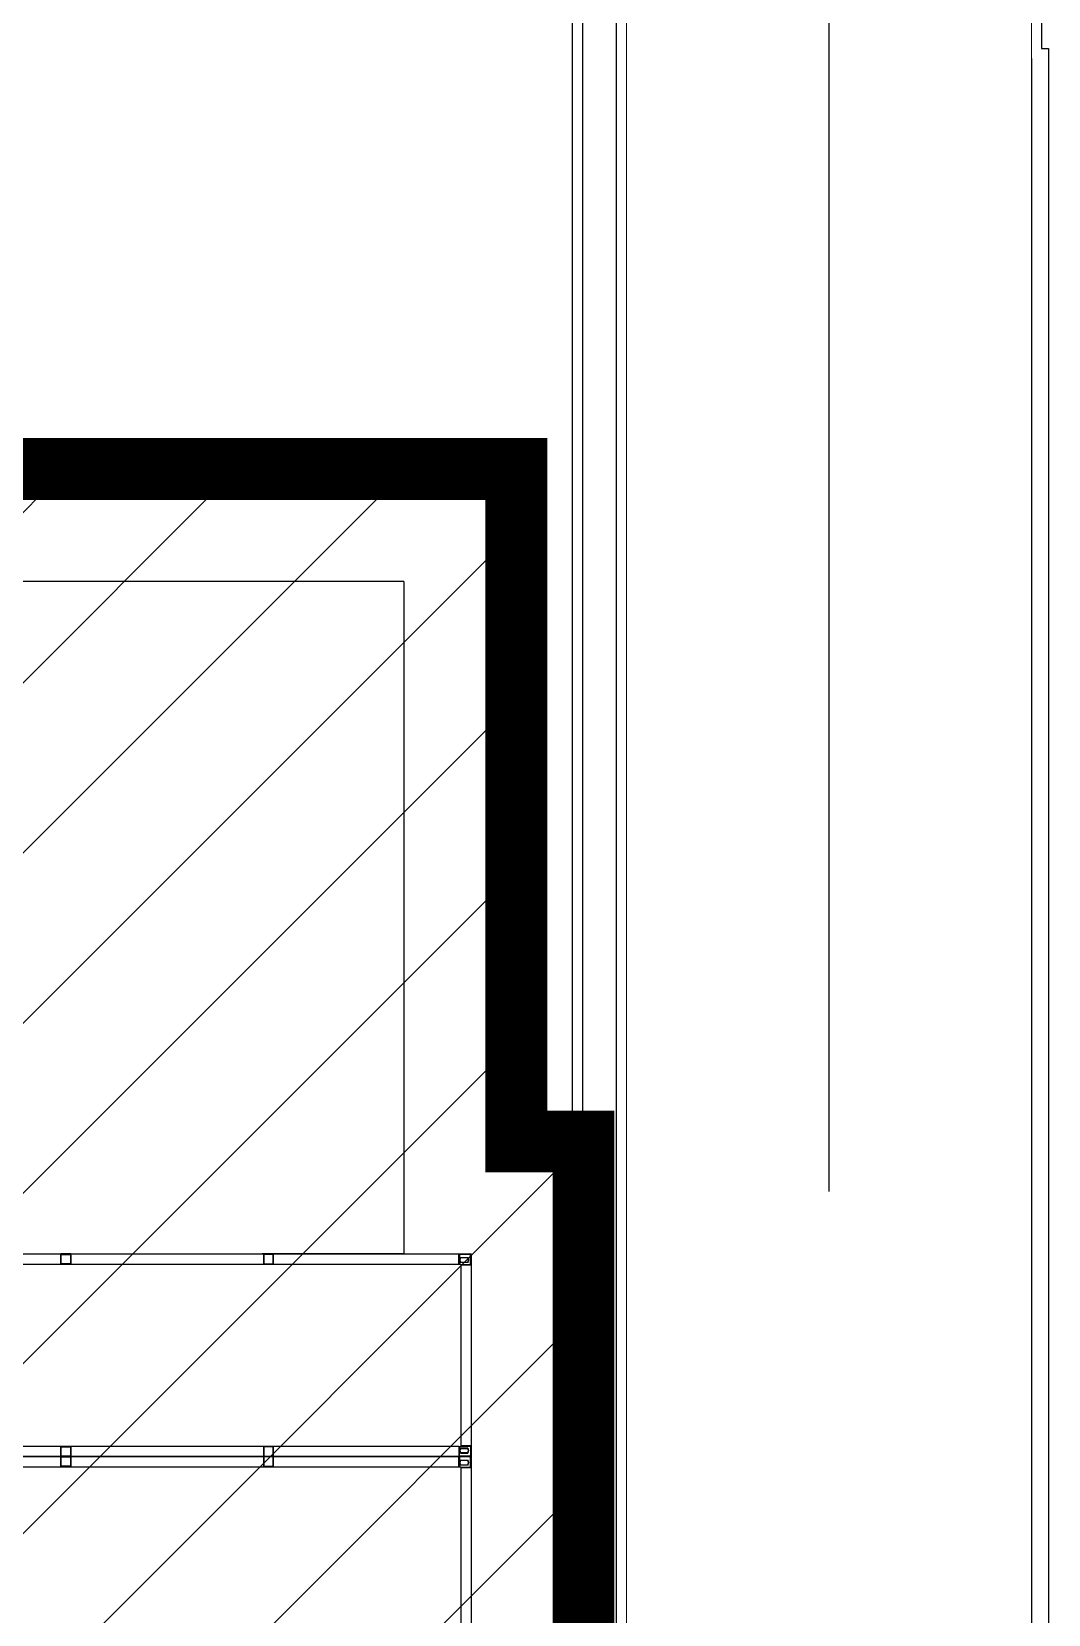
# Model space of a CAD drawing. Header units: millimetres. Extents: x 4133871 to 4440428, y -545651 to -495191.
# Drawn here: x 4201276 to 4202180, y -500683 to -499277 of the extents above; entities that cross this region are included whole.
import ezdxf

# ---------------------------------------------------------------- set-up
doc = ezdxf.new("R2010")
doc.units = ezdxf.units.MM
doc.header["$LTSCALE"] = 60
doc.linetypes.add('CENTER', pattern=[2, 1.25, -0.25, 0.25, -0.25])
doc.layers.add('3', color=3, linetype='Continuous')
doc.layers.add('C_CEN', color=1, linetype='CENTER')
doc.layers.add('DITCH', color=7, linetype='Continuous', lineweight=0)
doc.layers.add('ROAD', color=4, linetype='Continuous', lineweight=0)

# ---------------------------------------------------------------- blocks, each defined once
blk = doc.blocks.new('KEY PLAN_NEW')
at = {"color": 253}
for p, q in [((-703.74, -1172.74), (-983.86, -1172.74)), ((-703.74, -1172.74), (-703.74, -1371.94)), ((-805.36, -1374.94), (-805.36, -1371.94)), ((-802.36, -1371.94), (-805.36, -1371.94)), ((-805.24, -1372.06), (-802.48, -1372.06)), ((-805.24, -1372.06), (-802.48, -1372.06)), ((-805.24, -1374.82), (-805.24, -1372.06)), ((-802.48, -1372.06), (-802.48, -1374.82)), ((-802.36, -1371.94), (-802.36, -1374.94)), ((-703.74, -1371.94), (-745.74, -1371.94)), ((-745.36, -1371.94), (-745.36, -1374.94)), ((-745.36, -1371.94), (-742.36, -1371.94)), ((-742.48, -1372.06), (-745.24, -1372.06)), ((-742.48, -1372.06), (-745.24, -1372.06)), ((-745.24, -1372.06), (-745.24, -1374.82)), ((-742.48, -1374.82), (-742.48, -1372.06)), ((-742.36, -1374.94), (-742.36, -1371.94)), ((-980.3, -1374.94), (-687.42, -1374.94)), ((-805.36, -1374.94), (-802.36, -1374.94)), ((-802.48, -1374.82), (-805.24, -1374.82)), ((-742.36, -1374.94), (-745.36, -1374.94)), ((-745.24, -1374.82), (-742.48, -1374.82)), ((-687.42, -1374.94), (-686.86, -1374.94)), ((-686.86, -1375.18), (-686.86, -1374.94)), ((-686.86, -1375.18), (-686.86, -1428.7)), ((-687.42, -1428.94), (-980.3, -1428.94)), ((-805.36, -1431.94), (-805.36, -1428.94)), ((-802.36, -1428.94), (-805.36, -1428.94)), ((-805.24, -1429.06), (-802.48, -1429.06)), ((-805.24, -1429.06), (-802.48, -1429.06)), ((-805.24, -1431.82), (-805.24, -1429.06)), ((-802.48, -1429.06), (-802.48, -1431.82)), ((-802.36, -1428.94), (-802.36, -1431.94)), ((-745.36, -1428.94), (-745.36, -1431.94)), ((-745.36, -1428.94), (-742.36, -1428.94)), ((-742.48, -1429.06), (-745.24, -1429.06)), ((-742.48, -1429.06), (-745.24, -1429.06)), ((-745.24, -1429.06), (-745.24, -1431.82)), ((-742.48, -1431.82), (-742.48, -1429.06)), ((-742.36, -1431.94), (-742.36, -1428.94)), ((-687.42, -1428.94), (-686.86, -1428.94)), ((-686.86, -1428.7), (-686.86, -1428.94)), ((-805.36, -1434.94), (-805.36, -1431.94)), ((-802.36, -1431.94), (-805.36, -1431.94)), ((-805.36, -1431.94), (-802.36, -1431.94)), ((-802.48, -1431.82), (-805.24, -1431.82)), ((-805.24, -1432.06), (-802.48, -1432.06)), ((-805.24, -1432.06), (-802.48, -1432.06)), ((-805.24, -1434.82), (-805.24, -1432.06)), ((-802.48, -1432.06), (-802.48, -1434.82)), ((-802.36, -1431.94), (-802.36, -1434.94)), ((-745.36, -1431.94), (-745.36, -1434.94)), ((-745.36, -1431.94), (-742.36, -1431.94)), ((-742.36, -1431.94), (-745.36, -1431.94)), ((-745.24, -1431.82), (-742.48, -1431.82)), ((-742.48, -1432.06), (-745.24, -1432.06)), ((-742.48, -1432.06), (-745.24, -1432.06)), ((-745.24, -1432.06), (-745.24, -1434.82)), ((-742.48, -1434.82), (-742.48, -1432.06)), ((-742.36, -1434.94), (-742.36, -1431.94)), ((-980.3, -1434.94), (-687.42, -1434.94)), ((-805.36, -1434.94), (-802.36, -1434.94)), ((-802.48, -1434.82), (-805.24, -1434.82)), ((-742.36, -1434.94), (-745.36, -1434.94)), ((-745.24, -1434.82), (-742.48, -1434.82)), ((-687.42, -1434.94), (-686.86, -1434.94)), ((-686.86, -1435.18), (-686.86, -1434.94)), ((-686.86, -1435.18), (-686.86, -1488.7))]:
    blk.add_line(p, q, dxfattribs=at)
at = {"color": 253, "linetype": 'Continuous'}
for p, q in [((-687.42, -1374.94), (-687.42, -1371.94)), ((-687.42, -1372.06), (-687.3, -1372.06)), ((-687.3, -1372.06), (-687.3, -1371.94)), ((-687.3, -1372.06), (-687.3, -1374.94)), ((-684.27, -1372.06), (-687.3, -1372.06)), ((-687.02, -1372.97), (-684.76, -1372.97)), ((-684.83, -1373.09), (-686.96, -1373.09)), ((-684.27, -1372.06), (-684.27, -1371.94)), ((-683.98, -1372.06), (-683.98, -1372.06)), ((-683.98, -1372.06), (-683.98, -1372.06)), ((-683.98, -1372.35), (-683.86, -1372.35)), ((-683.98, -1375.06), (-683.98, -1372.35)), ((-684.76, -1374.48), (-687.02, -1374.48)), ((-686.96, -1374.36), (-684.83, -1374.36)), ((-686.86, -1375.06), (-683.98, -1375.06)), ((-686.86, -1375.18), (-683.86, -1375.18)), ((-683.86, -1375.06), (-683.98, -1375.06)), ((-683.98, -1375.18), (-683.98, -1375.06)), ((-687.42, -1428.94), (-687.42, -1431.94)), ((-687.3, -1431.82), (-687.3, -1428.94)), ((-684.76, -1429.41), (-687.02, -1429.41)), ((-686.96, -1429.53), (-684.83, -1429.53)), ((-686.86, -1428.7), (-683.86, -1428.7)), ((-686.86, -1428.82), (-683.98, -1428.82)), ((-683.98, -1428.7), (-683.98, -1428.82)), ((-683.86, -1428.82), (-683.98, -1428.82)), ((-683.98, -1428.82), (-683.98, -1431.53)), ((-687.42, -1431.82), (-687.3, -1431.82)), ((-687.42, -1434.94), (-687.42, -1431.94)), ((-687.42, -1432.06), (-687.3, -1432.06)), ((-687.3, -1431.82), (-687.3, -1431.94)), ((-684.27, -1431.82), (-687.3, -1431.82)), ((-687.3, -1432.06), (-687.3, -1431.94)), ((-687.3, -1432.06), (-687.3, -1434.94)), ((-684.27, -1432.06), (-687.3, -1432.06)), ((-687.02, -1430.92), (-684.76, -1430.92)), ((-687.02, -1432.97), (-684.76, -1432.97)), ((-684.83, -1430.8), (-686.96, -1430.8)), ((-684.83, -1433.09), (-686.96, -1433.09)), ((-684.27, -1431.82), (-684.27, -1431.94)), ((-684.27, -1432.06), (-684.27, -1431.94)), ((-683.98, -1431.53), (-683.86, -1431.53)), ((-683.98, -1431.82), (-683.98, -1431.82)), ((-683.98, -1431.82), (-683.98, -1431.82)), ((-683.98, -1432.06), (-683.98, -1432.06)), ((-683.98, -1432.06), (-683.98, -1432.06)), ((-683.98, -1432.35), (-683.86, -1432.35)), ((-683.98, -1435.06), (-683.98, -1432.35)), ((-684.76, -1434.48), (-687.02, -1434.48)), ((-686.96, -1434.36), (-684.83, -1434.36)), ((-686.86, -1435.06), (-683.98, -1435.06)), ((-686.86, -1435.18), (-683.86, -1435.18)), ((-683.86, -1435.06), (-683.98, -1435.06)), ((-683.98, -1435.18), (-683.98, -1435.06))]:
    blk.add_line(p, q, dxfattribs=at)
at = {"color": 253}
for points in [[(-983.86, -1431.94), (-983.86, -1371.94), (-683.86, -1371.94), (-683.86, -1431.94)], [(-983.86, -1491.94), (-983.86, -1431.94), (-683.86, -1431.94), (-683.86, -1491.94)]]:
    blk.add_lwpolyline(points, close=True, dxfattribs=at)
at = {"color": 253, "linetype": 'Continuous'}
for centre, radius, start, end in [((-687.3, -1372.06), 0.12, 90, 180), ((-685.89, -1373.72), 1.36, 146.2792, 213.7208), ((-685.89, -1373.72), 1.24, 149.1964, 210.8036), ((-685.89, -1373.72), 1.24, 329.1964, 30.8036), ((-685.89, -1373.72), 1.36, 326.2792, 33.7208), ((-684.27, -1372.35), 0.41, 0, 90), ((-684.27, -1372.35), 0.29, 0, 90), ((-683.98, -1375.06), 0.12, 270, 0), ((-685.89, -1430.16), 1.36, 146.2792, 213.7208), ((-685.89, -1430.16), 1.24, 149.1964, 210.8036), ((-685.89, -1430.16), 1.24, 329.1964, 30.8036), ((-685.89, -1430.16), 1.36, 326.2792, 33.7208), ((-683.98, -1428.82), 0.12, 0, 90), ((-687.3, -1431.82), 0.12, 180, 270), ((-687.3, -1432.06), 0.12, 90, 180), ((-685.89, -1433.72), 1.36, 146.2792, 213.7208), ((-685.89, -1433.72), 1.24, 149.1964, 210.8036), ((-685.89, -1433.72), 1.24, 329.1964, 30.8036), ((-685.89, -1433.72), 1.36, 326.2792, 33.7208), ((-684.27, -1431.53), 0.41, 270, 0), ((-684.27, -1431.53), 0.29, 270, 0), ((-684.27, -1432.35), 0.41, 0, 90), ((-684.27, -1432.35), 0.29, 0, 90), ((-683.98, -1435.06), 0.12, 270, 0)]:
    blk.add_arc(centre, radius, start, end, dxfattribs=at)
for points, knots in [([(-687.02, -1372.97), (-687.02, -1372.97, 46), (-687.02, -1372.97, 46), (-687.02, -1372.97, 46), (-687.02, -1372.97, 46), (-687.02, -1372.97, 46), (-687.02, -1372.98, 46), (-687.02, -1372.98, 46), (-687.02, -1372.98, 46), (-687.01, -1372.99, 46), (-687.01, -1372.99, 46), (-687.01, -1373, 46), (-687, -1373, 46), (-687, -1373.01, 46), (-687, -1373.01, 46), (-687, -1373.01, 46), (-687, -1373.01, 46), (-687, -1373.01, 46), (-687, -1373.02, 46), (-687, -1373.02, 46), (-686.99, -1373.03, 46), (-686.99, -1373.03, 46), (-686.99, -1373.04, 46), (-686.98, -1373.04, 46), (-686.98, -1373.04, 46), (-686.98, -1373.04, 46), (-686.98, -1373.04, 46), (-686.98, -1373.05, 46), (-686.98, -1373.05, 46), (-686.98, -1373.05, 46), (-686.98, -1373.05, 46), (-686.98, -1373.06, 46), (-686.97, -1373.06, 46), (-686.97, -1373.06, 46), (-686.97, -1373.07, 46), (-686.97, -1373.07, 46), (-686.97, -1373.07, 46), (-686.97, -1373.07, 46), (-686.97, -1373.07, 46), (-686.97, -1373.07, 46), (-686.96, -1373.07, 46), (-686.96, -1373.08, 46), (-686.96, -1373.08, 46), (-686.96, -1373.08, 46), (-686.96, -1373.08, 46), (-686.96, -1373.08, 46), (-686.96, -1373.08, 46), (-686.96, -1373.08, 46), (-686.96, -1373.09, 46), (-686.96, -1373.09, 46), (-686.96, -1373.09, 46), (-686.96, -1373.09, 46), (-686.96, -1373.09, 46), (-686.96, -1373.09, 46)], [0, 0, 0, 0, 0.00782, 0.00782, 0.015639, 0.031279, 0.031279, 0.062557, 0.062557, 0.125114, 0.125114, 0.187671, 0.187671, 0.21895, 0.21895, 0.234589, 0.234589, 0.250228, 0.250228, 0.312785, 0.312785, 0.375342, 0.375342, 0.437899, 0.437899, 0.453538, 0.453538, 0.469178, 0.469178, 0.500456, 0.500456, 0.563013, 0.563013, 0.62557, 0.62557, 0.641209, 0.641209, 0.656849, 0.656849, 0.688127, 0.688127, 0.750684, 0.750684, 0.813241, 0.813241, 0.828881, 0.828881, 0.84452, 0.84452, 0.875798, 0.875798, 0.938355, 1, 1, 1, 1]), ([(-684.76, -1372.97), (-684.76, -1372.97, 46), (-684.76, -1372.97, 46), (-684.76, -1372.97, 46), (-684.76, -1372.97, 46), (-684.76, -1372.97, 46), (-684.76, -1372.98, 46), (-684.77, -1372.98, 46), (-684.77, -1372.98, 46), (-684.77, -1372.99, 46), (-684.77, -1372.99, 46), (-684.78, -1373, 46), (-684.78, -1373, 46), (-684.78, -1373.01, 46), (-684.78, -1373.01, 46), (-684.78, -1373.01, 46), (-684.78, -1373.01, 46), (-684.78, -1373.01, 46), (-684.79, -1373.02, 46), (-684.79, -1373.02, 46), (-684.79, -1373.03, 46), (-684.79, -1373.03, 46), (-684.8, -1373.04, 46), (-684.8, -1373.04, 46), (-684.8, -1373.04, 46), (-684.8, -1373.04, 46), (-684.8, -1373.04, 46), (-684.8, -1373.05, 46), (-684.8, -1373.05, 46), (-684.8, -1373.05, 46), (-684.81, -1373.05, 46), (-684.81, -1373.06, 46), (-684.81, -1373.06, 46), (-684.81, -1373.06, 46), (-684.81, -1373.07, 46), (-684.81, -1373.07, 46), (-684.82, -1373.07, 46), (-684.82, -1373.07, 46), (-684.82, -1373.07, 46), (-684.82, -1373.07, 46), (-684.82, -1373.07, 46), (-684.82, -1373.08, 46), (-684.82, -1373.08, 46), (-684.82, -1373.08, 46), (-684.82, -1373.08, 46), (-684.82, -1373.08, 46), (-684.82, -1373.08, 46), (-684.82, -1373.08, 46), (-684.82, -1373.09, 46), (-684.82, -1373.09, 46), (-684.83, -1373.09, 46), (-684.83, -1373.09, 46), (-684.83, -1373.09, 46), (-684.83, -1373.09, 46)], [0, 0, 0, 0, 0.00782, 0.00782, 0.015639, 0.031279, 0.031279, 0.062557, 0.062557, 0.125114, 0.125114, 0.187671, 0.187671, 0.21895, 0.21895, 0.234589, 0.234589, 0.250228, 0.250228, 0.312785, 0.312785, 0.375342, 0.375342, 0.437899, 0.437899, 0.453538, 0.453538, 0.469178, 0.469178, 0.500456, 0.500456, 0.563013, 0.563013, 0.62557, 0.62557, 0.641209, 0.641209, 0.656849, 0.656849, 0.688127, 0.688127, 0.750684, 0.750684, 0.813241, 0.813241, 0.828881, 0.828881, 0.84452, 0.84452, 0.875798, 0.875798, 0.938355, 1, 1, 1, 1]), ([(-686.96, -1374.36), (-686.96, -1374.36, 46), (-686.96, -1374.36, 46), (-686.96, -1374.36, 46), (-686.96, -1374.36, 46), (-686.96, -1374.36, 46), (-686.96, -1374.36, 46), (-686.96, -1374.36, 46), (-686.96, -1374.36, 46), (-686.96, -1374.36, 46), (-686.96, -1374.37, 46), (-686.96, -1374.37, 46), (-686.96, -1374.37, 46), (-686.96, -1374.37, 46), (-686.97, -1374.38, 46), (-686.97, -1374.38, 46), (-686.97, -1374.38, 46), (-686.97, -1374.38, 46), (-686.97, -1374.38, 46), (-686.97, -1374.38, 46), (-686.97, -1374.38, 46), (-686.97, -1374.39, 46), (-686.98, -1374.39, 46), (-686.98, -1374.39, 46), (-686.98, -1374.4, 46), (-686.98, -1374.4, 46), (-686.98, -1374.4, 46), (-686.98, -1374.4, 46), (-686.98, -1374.4, 46), (-686.98, -1374.4, 46), (-686.98, -1374.41, 46), (-686.99, -1374.41, 46), (-686.99, -1374.42, 46), (-686.99, -1374.42, 46), (-687, -1374.43, 46), (-687, -1374.43, 46), (-687, -1374.44, 46), (-687, -1374.44, 46), (-687, -1374.44, 46), (-687, -1374.44, 46), (-687, -1374.44, 46), (-687, -1374.44, 46), (-687.01, -1374.45, 46), (-687.01, -1374.45, 46), (-687.01, -1374.46, 46), (-687.02, -1374.46, 46), (-687.02, -1374.47, 46), (-687.02, -1374.47, 46), (-687.02, -1374.47, 46), (-687.02, -1374.48, 46), (-687.02, -1374.48, 46), (-687.02, -1374.48, 46), (-687.02, -1374.48, 46), (-687.02, -1374.48, 46)], [0, 0, 0, 0, 0.06206, 0.12459, 0.12459, 0.155854, 0.155854, 0.171487, 0.171487, 0.187119, 0.187119, 0.249648, 0.249648, 0.312178, 0.312178, 0.343442, 0.343442, 0.359075, 0.359075, 0.374707, 0.374707, 0.437236, 0.437236, 0.499766, 0.499766, 0.53103, 0.53103, 0.546663, 0.546663, 0.562295, 0.562295, 0.624824, 0.624824, 0.687353, 0.687353, 0.749883, 0.749883, 0.765515, 0.765515, 0.781147, 0.781147, 0.812412, 0.812412, 0.874941, 0.874941, 0.937471, 0.937471, 0.968735, 0.968735, 0.984368, 0.992184, 0.992184, 1, 1, 1, 1]), ([(-684.83, -1374.36), (-684.83, -1374.36, 46), (-684.83, -1374.36, 46), (-684.83, -1374.36, 46), (-684.82, -1374.36, 46), (-684.82, -1374.36, 46), (-684.82, -1374.36, 46), (-684.82, -1374.36, 46), (-684.82, -1374.36, 46), (-684.82, -1374.36, 46), (-684.82, -1374.37, 46), (-684.82, -1374.37, 46), (-684.82, -1374.37, 46), (-684.82, -1374.37, 46), (-684.82, -1374.38, 46), (-684.82, -1374.38, 46), (-684.82, -1374.38, 46), (-684.82, -1374.38, 46), (-684.81, -1374.38, 46), (-684.81, -1374.38, 46), (-684.81, -1374.38, 46), (-684.81, -1374.39, 46), (-684.81, -1374.39, 46), (-684.81, -1374.39, 46), (-684.8, -1374.4, 46), (-684.8, -1374.4, 46), (-684.8, -1374.4, 46), (-684.8, -1374.4, 46), (-684.8, -1374.4, 46), (-684.8, -1374.4, 46), (-684.8, -1374.41, 46), (-684.8, -1374.41, 46), (-684.79, -1374.42, 46), (-684.79, -1374.42, 46), (-684.79, -1374.43, 46), (-684.79, -1374.43, 46), (-684.78, -1374.44, 46), (-684.78, -1374.44, 46), (-684.78, -1374.44, 46), (-684.78, -1374.44, 46), (-684.78, -1374.44, 46), (-684.78, -1374.44, 46), (-684.78, -1374.45, 46), (-684.77, -1374.45, 46), (-684.77, -1374.46, 46), (-684.77, -1374.46, 46), (-684.77, -1374.47, 46), (-684.76, -1374.47, 46), (-684.76, -1374.47, 46), (-684.76, -1374.48, 46), (-684.76, -1374.48, 46), (-684.76, -1374.48, 46), (-684.76, -1374.48, 46), (-684.76, -1374.48, 46)], [0, 0, 0, 0, 0.06206, 0.12459, 0.12459, 0.155854, 0.155854, 0.171487, 0.171487, 0.187119, 0.187119, 0.249648, 0.249648, 0.312178, 0.312178, 0.343442, 0.343442, 0.359075, 0.359075, 0.374707, 0.374707, 0.437236, 0.437236, 0.499766, 0.499766, 0.53103, 0.53103, 0.546663, 0.546663, 0.562295, 0.562295, 0.624824, 0.624824, 0.687353, 0.687353, 0.749883, 0.749883, 0.765515, 0.765515, 0.781147, 0.781147, 0.812412, 0.812412, 0.874941, 0.874941, 0.937471, 0.937471, 0.968735, 0.968735, 0.984368, 0.992184, 0.992184, 1, 1, 1, 1]), ([(-686.96, -1429.53), (-686.96, -1429.53, 46), (-686.96, -1429.53, 46), (-686.96, -1429.53, 46), (-686.96, -1429.53, 46), (-686.96, -1429.53, 46), (-686.96, -1429.52, 46), (-686.96, -1429.52, 46), (-686.96, -1429.52, 46), (-686.96, -1429.52, 46), (-686.96, -1429.52, 46), (-686.96, -1429.52, 46), (-686.96, -1429.52, 46), (-686.96, -1429.51, 46), (-686.97, -1429.51, 46), (-686.97, -1429.51, 46), (-686.97, -1429.51, 46), (-686.97, -1429.51, 46), (-686.97, -1429.51, 46), (-686.97, -1429.51, 46), (-686.97, -1429.5, 46), (-686.97, -1429.5, 46), (-686.98, -1429.5, 46), (-686.98, -1429.49, 46), (-686.98, -1429.49, 46), (-686.98, -1429.49, 46), (-686.98, -1429.49, 46), (-686.98, -1429.48, 46), (-686.98, -1429.48, 46), (-686.98, -1429.48, 46), (-686.98, -1429.48, 46), (-686.99, -1429.48, 46), (-686.99, -1429.47, 46), (-686.99, -1429.47, 46), (-687, -1429.46, 46), (-687, -1429.46, 46), (-687, -1429.45, 46), (-687, -1429.45, 46), (-687, -1429.45, 46), (-687, -1429.45, 46), (-687, -1429.45, 46), (-687, -1429.44, 46), (-687.01, -1429.44, 46), (-687.01, -1429.43, 46), (-687.01, -1429.43, 46), (-687.02, -1429.42, 46), (-687.02, -1429.42, 46), (-687.02, -1429.42, 46), (-687.02, -1429.41, 46), (-687.02, -1429.41, 46), (-687.02, -1429.41, 46), (-687.02, -1429.41, 46), (-687.02, -1429.41, 46), (-687.02, -1429.41, 46)], [0, 0, 0, 0, 0.06206, 0.12459, 0.12459, 0.155854, 0.155854, 0.171487, 0.171487, 0.187119, 0.187119, 0.249648, 0.249648, 0.312178, 0.312178, 0.343442, 0.343442, 0.359075, 0.359075, 0.374707, 0.374707, 0.437236, 0.437236, 0.499766, 0.499766, 0.53103, 0.53103, 0.546663, 0.546663, 0.562295, 0.562295, 0.624824, 0.624824, 0.687353, 0.687353, 0.749883, 0.749883, 0.765515, 0.765515, 0.781147, 0.781147, 0.812412, 0.812412, 0.874941, 0.874941, 0.937471, 0.937471, 0.968735, 0.968735, 0.984368, 0.992184, 0.992184, 1, 1, 1, 1]), ([(-684.83, -1429.53), (-684.83, -1429.53, 46), (-684.83, -1429.53, 46), (-684.83, -1429.53, 46), (-684.82, -1429.53, 46), (-684.82, -1429.53, 46), (-684.82, -1429.52, 46), (-684.82, -1429.52, 46), (-684.82, -1429.52, 46), (-684.82, -1429.52, 46), (-684.82, -1429.52, 46), (-684.82, -1429.52, 46), (-684.82, -1429.52, 46), (-684.82, -1429.51, 46), (-684.82, -1429.51, 46), (-684.82, -1429.51, 46), (-684.82, -1429.51, 46), (-684.82, -1429.51, 46), (-684.81, -1429.51, 46), (-684.81, -1429.51, 46), (-684.81, -1429.5, 46), (-684.81, -1429.5, 46), (-684.81, -1429.5, 46), (-684.81, -1429.49, 46), (-684.8, -1429.49, 46), (-684.8, -1429.49, 46), (-684.8, -1429.49, 46), (-684.8, -1429.48, 46), (-684.8, -1429.48, 46), (-684.8, -1429.48, 46), (-684.8, -1429.48, 46), (-684.8, -1429.48, 46), (-684.79, -1429.47, 46), (-684.79, -1429.47, 46), (-684.79, -1429.46, 46), (-684.79, -1429.46, 46), (-684.78, -1429.45, 46), (-684.78, -1429.45, 46), (-684.78, -1429.45, 46), (-684.78, -1429.45, 46), (-684.78, -1429.45, 46), (-684.78, -1429.44, 46), (-684.78, -1429.44, 46), (-684.77, -1429.43, 46), (-684.77, -1429.43, 46), (-684.77, -1429.42, 46), (-684.77, -1429.42, 46), (-684.76, -1429.42, 46), (-684.76, -1429.41, 46), (-684.76, -1429.41, 46), (-684.76, -1429.41, 46), (-684.76, -1429.41, 46), (-684.76, -1429.41, 46), (-684.76, -1429.41, 46)], [0, 0, 0, 0, 0.06206, 0.12459, 0.12459, 0.155854, 0.155854, 0.171487, 0.171487, 0.187119, 0.187119, 0.249648, 0.249648, 0.312178, 0.312178, 0.343442, 0.343442, 0.359075, 0.359075, 0.374707, 0.374707, 0.437236, 0.437236, 0.499766, 0.499766, 0.53103, 0.53103, 0.546663, 0.546663, 0.562295, 0.562295, 0.624824, 0.624824, 0.687353, 0.687353, 0.749883, 0.749883, 0.765515, 0.765515, 0.781147, 0.781147, 0.812412, 0.812412, 0.874941, 0.874941, 0.937471, 0.937471, 0.968735, 0.968735, 0.984368, 0.992184, 0.992184, 1, 1, 1, 1]), ([(-687.02, -1430.92), (-687.02, -1430.92, 46), (-687.02, -1430.92, 46), (-687.02, -1430.92, 46), (-687.02, -1430.92, 46), (-687.02, -1430.91, 46), (-687.02, -1430.91, 46), (-687.02, -1430.91, 46), (-687.02, -1430.9, 46), (-687.01, -1430.9, 46), (-687.01, -1430.89, 46), (-687.01, -1430.89, 46), (-687, -1430.88, 46), (-687, -1430.88, 46), (-687, -1430.88, 46), (-687, -1430.88, 46), (-687, -1430.88, 46), (-687, -1430.88, 46), (-687, -1430.87, 46), (-687, -1430.87, 46), (-686.99, -1430.86, 46), (-686.99, -1430.86, 46), (-686.99, -1430.85, 46), (-686.98, -1430.85, 46), (-686.98, -1430.84, 46), (-686.98, -1430.84, 46), (-686.98, -1430.84, 46), (-686.98, -1430.84, 46), (-686.98, -1430.84, 46), (-686.98, -1430.84, 46), (-686.98, -1430.83, 46), (-686.98, -1430.83, 46), (-686.97, -1430.83, 46), (-686.97, -1430.82, 46), (-686.97, -1430.82, 46), (-686.97, -1430.82, 46), (-686.97, -1430.82, 46), (-686.97, -1430.82, 46), (-686.97, -1430.82, 46), (-686.97, -1430.82, 46), (-686.96, -1430.81, 46), (-686.96, -1430.81, 46), (-686.96, -1430.81, 46), (-686.96, -1430.81, 46), (-686.96, -1430.8, 46), (-686.96, -1430.8, 46), (-686.96, -1430.8, 46), (-686.96, -1430.8, 46), (-686.96, -1430.8, 46), (-686.96, -1430.8, 46), (-686.96, -1430.8, 46), (-686.96, -1430.8, 46), (-686.96, -1430.8, 46), (-686.96, -1430.8, 46)], [0, 0, 0, 0, 0.00782, 0.00782, 0.015639, 0.031279, 0.031279, 0.062557, 0.062557, 0.125114, 0.125114, 0.187671, 0.187671, 0.21895, 0.21895, 0.234589, 0.234589, 0.250228, 0.250228, 0.312785, 0.312785, 0.375342, 0.375342, 0.437899, 0.437899, 0.453538, 0.453538, 0.469178, 0.469178, 0.500456, 0.500456, 0.563013, 0.563013, 0.62557, 0.62557, 0.641209, 0.641209, 0.656849, 0.656849, 0.688127, 0.688127, 0.750684, 0.750684, 0.813241, 0.813241, 0.828881, 0.828881, 0.84452, 0.84452, 0.875798, 0.875798, 0.938355, 1, 1, 1, 1]), ([(-687.02, -1432.97), (-687.02, -1432.97, 46), (-687.02, -1432.97, 46), (-687.02, -1432.97, 46), (-687.02, -1432.97, 46), (-687.02, -1432.97, 46), (-687.02, -1432.98, 46), (-687.02, -1432.98, 46), (-687.02, -1432.98, 46), (-687.01, -1432.99, 46), (-687.01, -1432.99, 46), (-687.01, -1433, 46), (-687, -1433, 46), (-687, -1433.01, 46), (-687, -1433.01, 46), (-687, -1433.01, 46), (-687, -1433.01, 46), (-687, -1433.01, 46), (-687, -1433.02, 46), (-687, -1433.02, 46), (-686.99, -1433.03, 46), (-686.99, -1433.03, 46), (-686.99, -1433.04, 46), (-686.98, -1433.04, 46), (-686.98, -1433.04, 46), (-686.98, -1433.04, 46), (-686.98, -1433.04, 46), (-686.98, -1433.05, 46), (-686.98, -1433.05, 46), (-686.98, -1433.05, 46), (-686.98, -1433.05, 46), (-686.98, -1433.06, 46), (-686.97, -1433.06, 46), (-686.97, -1433.06, 46), (-686.97, -1433.07, 46), (-686.97, -1433.07, 46), (-686.97, -1433.07, 46), (-686.97, -1433.07, 46), (-686.97, -1433.07, 46), (-686.97, -1433.07, 46), (-686.96, -1433.07, 46), (-686.96, -1433.08, 46), (-686.96, -1433.08, 46), (-686.96, -1433.08, 46), (-686.96, -1433.08, 46), (-686.96, -1433.08, 46), (-686.96, -1433.08, 46), (-686.96, -1433.08, 46), (-686.96, -1433.09, 46), (-686.96, -1433.09, 46), (-686.96, -1433.09, 46), (-686.96, -1433.09, 46), (-686.96, -1433.09, 46), (-686.96, -1433.09, 46)], [0, 0, 0, 0, 0.00782, 0.00782, 0.015639, 0.031279, 0.031279, 0.062557, 0.062557, 0.125114, 0.125114, 0.187671, 0.187671, 0.21895, 0.21895, 0.234589, 0.234589, 0.250228, 0.250228, 0.312785, 0.312785, 0.375342, 0.375342, 0.437899, 0.437899, 0.453538, 0.453538, 0.469178, 0.469178, 0.500456, 0.500456, 0.563013, 0.563013, 0.62557, 0.62557, 0.641209, 0.641209, 0.656849, 0.656849, 0.688127, 0.688127, 0.750684, 0.750684, 0.813241, 0.813241, 0.828881, 0.828881, 0.84452, 0.84452, 0.875798, 0.875798, 0.938355, 1, 1, 1, 1]), ([(-684.76, -1430.92), (-684.76, -1430.92, 46), (-684.76, -1430.92, 46), (-684.76, -1430.92, 46), (-684.76, -1430.92, 46), (-684.76, -1430.91, 46), (-684.76, -1430.91, 46), (-684.77, -1430.91, 46), (-684.77, -1430.9, 46), (-684.77, -1430.9, 46), (-684.77, -1430.89, 46), (-684.78, -1430.89, 46), (-684.78, -1430.88, 46), (-684.78, -1430.88, 46), (-684.78, -1430.88, 46), (-684.78, -1430.88, 46), (-684.78, -1430.88, 46), (-684.78, -1430.88, 46), (-684.79, -1430.87, 46), (-684.79, -1430.87, 46), (-684.79, -1430.86, 46), (-684.79, -1430.86, 46), (-684.8, -1430.85, 46), (-684.8, -1430.85, 46), (-684.8, -1430.84, 46), (-684.8, -1430.84, 46), (-684.8, -1430.84, 46), (-684.8, -1430.84, 46), (-684.8, -1430.84, 46), (-684.8, -1430.84, 46), (-684.81, -1430.83, 46), (-684.81, -1430.83, 46), (-684.81, -1430.83, 46), (-684.81, -1430.82, 46), (-684.81, -1430.82, 46), (-684.81, -1430.82, 46), (-684.82, -1430.82, 46), (-684.82, -1430.82, 46), (-684.82, -1430.82, 46), (-684.82, -1430.82, 46), (-684.82, -1430.81, 46), (-684.82, -1430.81, 46), (-684.82, -1430.81, 46), (-684.82, -1430.81, 46), (-684.82, -1430.8, 46), (-684.82, -1430.8, 46), (-684.82, -1430.8, 46), (-684.82, -1430.8, 46), (-684.82, -1430.8, 46), (-684.82, -1430.8, 46), (-684.83, -1430.8, 46), (-684.83, -1430.8, 46), (-684.83, -1430.8, 46), (-684.83, -1430.8, 46)], [0, 0, 0, 0, 0.00782, 0.00782, 0.015639, 0.031279, 0.031279, 0.062557, 0.062557, 0.125114, 0.125114, 0.187671, 0.187671, 0.21895, 0.21895, 0.234589, 0.234589, 0.250228, 0.250228, 0.312785, 0.312785, 0.375342, 0.375342, 0.437899, 0.437899, 0.453538, 0.453538, 0.469178, 0.469178, 0.500456, 0.500456, 0.563013, 0.563013, 0.62557, 0.62557, 0.641209, 0.641209, 0.656849, 0.656849, 0.688127, 0.688127, 0.750684, 0.750684, 0.813241, 0.813241, 0.828881, 0.828881, 0.84452, 0.84452, 0.875798, 0.875798, 0.938355, 1, 1, 1, 1]), ([(-684.76, -1432.97), (-684.76, -1432.97, 46), (-684.76, -1432.97, 46), (-684.76, -1432.97, 46), (-684.76, -1432.97, 46), (-684.76, -1432.97, 46), (-684.76, -1432.98, 46), (-684.77, -1432.98, 46), (-684.77, -1432.98, 46), (-684.77, -1432.99, 46), (-684.77, -1432.99, 46), (-684.78, -1433, 46), (-684.78, -1433, 46), (-684.78, -1433.01, 46), (-684.78, -1433.01, 46), (-684.78, -1433.01, 46), (-684.78, -1433.01, 46), (-684.78, -1433.01, 46), (-684.79, -1433.02, 46), (-684.79, -1433.02, 46), (-684.79, -1433.03, 46), (-684.79, -1433.03, 46), (-684.8, -1433.04, 46), (-684.8, -1433.04, 46), (-684.8, -1433.04, 46), (-684.8, -1433.04, 46), (-684.8, -1433.04, 46), (-684.8, -1433.05, 46), (-684.8, -1433.05, 46), (-684.8, -1433.05, 46), (-684.81, -1433.05, 46), (-684.81, -1433.06, 46), (-684.81, -1433.06, 46), (-684.81, -1433.06, 46), (-684.81, -1433.07, 46), (-684.81, -1433.07, 46), (-684.82, -1433.07, 46), (-684.82, -1433.07, 46), (-684.82, -1433.07, 46), (-684.82, -1433.07, 46), (-684.82, -1433.07, 46), (-684.82, -1433.08, 46), (-684.82, -1433.08, 46), (-684.82, -1433.08, 46), (-684.82, -1433.08, 46), (-684.82, -1433.08, 46), (-684.82, -1433.08, 46), (-684.82, -1433.08, 46), (-684.82, -1433.09, 46), (-684.82, -1433.09, 46), (-684.83, -1433.09, 46), (-684.83, -1433.09, 46), (-684.83, -1433.09, 46), (-684.83, -1433.09, 46)], [0, 0, 0, 0, 0.00782, 0.00782, 0.015639, 0.031279, 0.031279, 0.062557, 0.062557, 0.125114, 0.125114, 0.187671, 0.187671, 0.21895, 0.21895, 0.234589, 0.234589, 0.250228, 0.250228, 0.312785, 0.312785, 0.375342, 0.375342, 0.437899, 0.437899, 0.453538, 0.453538, 0.469178, 0.469178, 0.500456, 0.500456, 0.563013, 0.563013, 0.62557, 0.62557, 0.641209, 0.641209, 0.656849, 0.656849, 0.688127, 0.688127, 0.750684, 0.750684, 0.813241, 0.813241, 0.828881, 0.828881, 0.84452, 0.84452, 0.875798, 0.875798, 0.938355, 1, 1, 1, 1]), ([(-686.96, -1434.36), (-686.96, -1434.36, 46), (-686.96, -1434.36, 46), (-686.96, -1434.36, 46), (-686.96, -1434.36, 46), (-686.96, -1434.36, 46), (-686.96, -1434.36, 46), (-686.96, -1434.36, 46), (-686.96, -1434.36, 46), (-686.96, -1434.36, 46), (-686.96, -1434.37, 46), (-686.96, -1434.37, 46), (-686.96, -1434.37, 46), (-686.96, -1434.37, 46), (-686.97, -1434.38, 46), (-686.97, -1434.38, 46), (-686.97, -1434.38, 46), (-686.97, -1434.38, 46), (-686.97, -1434.38, 46), (-686.97, -1434.38, 46), (-686.97, -1434.38, 46), (-686.97, -1434.39, 46), (-686.98, -1434.39, 46), (-686.98, -1434.39, 46), (-686.98, -1434.4, 46), (-686.98, -1434.4, 46), (-686.98, -1434.4, 46), (-686.98, -1434.4, 46), (-686.98, -1434.4, 46), (-686.98, -1434.4, 46), (-686.98, -1434.41, 46), (-686.99, -1434.41, 46), (-686.99, -1434.42, 46), (-686.99, -1434.42, 46), (-687, -1434.43, 46), (-687, -1434.43, 46), (-687, -1434.44, 46), (-687, -1434.44, 46), (-687, -1434.44, 46), (-687, -1434.44, 46), (-687, -1434.44, 46), (-687, -1434.44, 46), (-687.01, -1434.45, 46), (-687.01, -1434.45, 46), (-687.01, -1434.46, 46), (-687.02, -1434.46, 46), (-687.02, -1434.47, 46), (-687.02, -1434.47, 46), (-687.02, -1434.47, 46), (-687.02, -1434.48, 46), (-687.02, -1434.48, 46), (-687.02, -1434.48, 46), (-687.02, -1434.48, 46), (-687.02, -1434.48, 46)], [0, 0, 0, 0, 0.06206, 0.12459, 0.12459, 0.155854, 0.155854, 0.171487, 0.171487, 0.187119, 0.187119, 0.249648, 0.249648, 0.312178, 0.312178, 0.343442, 0.343442, 0.359075, 0.359075, 0.374707, 0.374707, 0.437236, 0.437236, 0.499766, 0.499766, 0.53103, 0.53103, 0.546663, 0.546663, 0.562295, 0.562295, 0.624824, 0.624824, 0.687353, 0.687353, 0.749883, 0.749883, 0.765515, 0.765515, 0.781147, 0.781147, 0.812412, 0.812412, 0.874941, 0.874941, 0.937471, 0.937471, 0.968735, 0.968735, 0.984368, 0.992184, 0.992184, 1, 1, 1, 1]), ([(-684.83, -1434.36), (-684.83, -1434.36, 46), (-684.83, -1434.36, 46), (-684.83, -1434.36, 46), (-684.82, -1434.36, 46), (-684.82, -1434.36, 46), (-684.82, -1434.36, 46), (-684.82, -1434.36, 46), (-684.82, -1434.36, 46), (-684.82, -1434.36, 46), (-684.82, -1434.37, 46), (-684.82, -1434.37, 46), (-684.82, -1434.37, 46), (-684.82, -1434.37, 46), (-684.82, -1434.38, 46), (-684.82, -1434.38, 46), (-684.82, -1434.38, 46), (-684.82, -1434.38, 46), (-684.81, -1434.38, 46), (-684.81, -1434.38, 46), (-684.81, -1434.38, 46), (-684.81, -1434.39, 46), (-684.81, -1434.39, 46), (-684.81, -1434.39, 46), (-684.8, -1434.4, 46), (-684.8, -1434.4, 46), (-684.8, -1434.4, 46), (-684.8, -1434.4, 46), (-684.8, -1434.4, 46), (-684.8, -1434.4, 46), (-684.8, -1434.41, 46), (-684.8, -1434.41, 46), (-684.79, -1434.42, 46), (-684.79, -1434.42, 46), (-684.79, -1434.43, 46), (-684.79, -1434.43, 46), (-684.78, -1434.44, 46), (-684.78, -1434.44, 46), (-684.78, -1434.44, 46), (-684.78, -1434.44, 46), (-684.78, -1434.44, 46), (-684.78, -1434.44, 46), (-684.78, -1434.45, 46), (-684.77, -1434.45, 46), (-684.77, -1434.46, 46), (-684.77, -1434.46, 46), (-684.77, -1434.47, 46), (-684.76, -1434.47, 46), (-684.76, -1434.47, 46), (-684.76, -1434.48, 46), (-684.76, -1434.48, 46), (-684.76, -1434.48, 46), (-684.76, -1434.48, 46), (-684.76, -1434.48, 46)], [0, 0, 0, 0, 0.06206, 0.12459, 0.12459, 0.155854, 0.155854, 0.171487, 0.171487, 0.187119, 0.187119, 0.249648, 0.249648, 0.312178, 0.312178, 0.343442, 0.343442, 0.359075, 0.359075, 0.374707, 0.374707, 0.437236, 0.437236, 0.499766, 0.499766, 0.53103, 0.53103, 0.546663, 0.546663, 0.562295, 0.562295, 0.624824, 0.624824, 0.687353, 0.687353, 0.749883, 0.749883, 0.765515, 0.765515, 0.781147, 0.781147, 0.812412, 0.812412, 0.874941, 0.874941, 0.937471, 0.937471, 0.968735, 0.968735, 0.984368, 0.992184, 0.992184, 1, 1, 1, 1])]:
    blk.add_open_spline(points, degree=3, knots=knots, dxfattribs=at)
at = {"layer": 'C_CEN', "color": 253, "linetype": 'CENTER', "lineweight": -3, "ltscale": 10}
blk.add_line((-577.86, -603.47), (-577.86, -1871.94), dxfattribs=at)
at = {"layer": 'DITCH', "color": 253, "lineweight": -3}
for p, q in [((-653.86, -603.47), (-653.86, -1871.94)), ((-650.86, -603.47), (-650.86, -1871.94)), ((-640.86, -603.47), (-640.86, -1871.94)), ((-514.87, -603.47), (-514.87, -1014.94)), ((-514.87, -1014.94), (-512.87, -1014.94)), ((-512.87, -1014.94), (-512.87, -1874.94)), ((-512.87, -1014.94), (-512.87, -1874.94))]:
    blk.add_line(p, q, dxfattribs=at)
at = {"layer": 'ROAD', "color": 253}
for p, q in [((-637.86, -603.47), (-637.86, -1871.94)), ((-517.86, -603.47), (-517.86, -1017.94))]:
    blk.add_line(p, q, dxfattribs=at)
at = {"layer": 'ROAD', "color": 253, "lineweight": -3}
blk.add_line((-517.87, -1017.94), (-517.87, -1871.94), dxfattribs=at)

msp = doc.modelspace()

# ---------------------------------------------------------------- hatches: boundary and pattern name
at = {"layer": '3'}
h = msp.add_hatch(dxfattribs=at)
h.set_pattern_fill('ANSI31', color=256, scale=855.36)
h.set_pattern_definition([(45, (-12566.07, -107751.94), (-75.603857, 75.603857), [])])
h.paths.add_polyline_path([(4199046.6, -500083.1), (4199226.6, -500083.1), (4199226.6, -499723.1), (4199766.6, -499723.1), (4199766.6, -499543.1), (4200866.6, -499543.1), (4200866.6, -499665.5), (4201706.9, -499665.5), (4201706.9, -500263.1), (4201766.6, -500263.1), (4201766.6, -501723.1), (4200515.6, -501723.1), (4200515.6, -501727.6), (4200506.6, -501727.6), (4200506.6, -501903.1), (4199946.6, -501903.1), (4199946.6, -501543.1), (4199586.6, -501543.1), (4199586.6, -501183.1), (4199226.6, -501183.1), (4199226.6, -500823.1), (4198686.6, -500823.1), (4198686.6, -500443.1), (4199046.6, -500443.1)])

# ---------------------------------------------------------------- linework, layer by layer
at = {"layer": '3', "const_width": 55}
msp.add_lwpolyline([(4199046.6, -500083.1), (4199226.6, -500083.1), (4199226.6, -499723.1), (4199766.6, -499723.1), (4199766.6, -499543.1), (4200866.6, -499543.1), (4200866.6, -499665.5), (4201706.9, -499665.5), (4201706.9, -500263.1), (4201766.6, -500263.1), (4201766.6, -501723.1), (4200515.6, -501723.1), (4200515.6, -501727.6), (4200506.6, -501727.6), (4200506.6, -501903.1), (4199946.6, -501903.1), (4199946.6, -501543.1), (4199586.6, -501543.1), (4199586.6, -501183.1), (4199226.6, -501183.1), (4199226.6, -500823.1), (4198686.6, -500823.1), (4198686.6, -500443.1), (4199046.6, -500443.1)], close=True, dxfattribs=at)

# ---------------------------------------------------------------- block references
at = {"xscale": 3, "yscale": 3, "zscale": 3}
msp.add_blockref('KEY PLAN_NEW', (4203718.2, -496247.2), dxfattribs=at)

doc.saveas('drawing.dxf')
